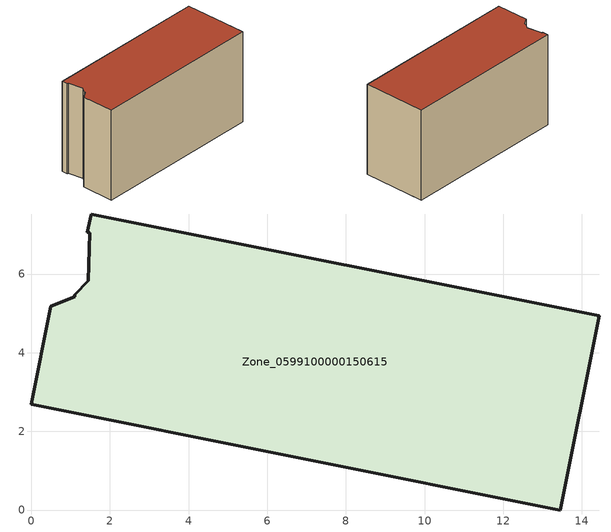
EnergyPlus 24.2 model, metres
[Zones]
Zone_0599100000150615
 floor ground (C_G): 1.45,5.82 1.49,7.05 1.43,7.06 1.52,7.53 14.44,4.94 13.45,0 0,2.69 0.5,5.19 1.1,5.42 1.11,5.48 z0
 wall outside (C_F): 1.1,5.42 0.5,5.19 0,2.69 13.45,0 14.44,4.94 1.52,7.53 1.43,7.06 1.49,7.05 1.45,5.82 1.11,5.48 1.1,5.42 z0:7.38
 roof outside (C_R): 1.49,7.05 1.45,5.82 1.11,5.48 1.1,5.42 0.5,5.19 0,2.69 13.45,0 14.44,4.94 1.52,7.53 1.43,7.06 z7.38
[BUILDING]
Pand.0599100000150615: North Axis=0; Terrain=City; Loads Convergence Tolerance Value=0.04; Temperature Convergence Tolerance Value=0.4; Solar Distribution=FullExterior; Maximum Number of Warmup Days=25; Minimum Number of Warmup Days=1
[Site:Location]
Rotterdam.The.Hague.AP_ZH_NLD Design_Conditions: Latitude=51.96; Longitude=4.45; Time Zone=1; Elevation=-4.5
[SITE:GROUNDTEMPERATURE:BUILDINGSURFACE]
18, 18, 18, 18, 18, 18, 18, 18, 18, 18, 18, 18
[MATERIAL] Thermal Absorptance=0.9; Solar Absorptance=0.7; Visible Absorptance=0.7
Name | Roughness | Thickness | Conductivity | Density | Specific Heat
G.TI.1946 | MediumSmooth | 0.15 | 1 | 540 | 1210
F.TI.1946 | Rough | 0.3 | 0.857143 | 1920 | 840
R.TI.1946 | MediumRough | 0.2 | 0.1 | 1500 | 1000
[CONSTRUCTION]
C_G: G.TI.1946
C_F: F.TI.1946
C_R: R.TI.1946
[ZONE]
Zone_0599100000150615: Type=1; Multiplier=1; Ceiling Height=Autocalculate; Volume=Autocalculate; Floor Area=autocalculate; Part of Total Floor Area=Yes
[ZONEINFILTRATION:DESIGNFLOWRATE]
Infil_Zone_0599100000150615: Zone or ZoneList or Space or SpaceList=Zone_0599100000150615; Schedule=AlwaysOn; Design Flow Rate Calculation Method=Flow/Area; Flow Rate per Floor Area=0.003; Constant Term Coefficient=1; Temperature Term Coefficient=0; Velocity Term Coefficient=0; Velocity Squared Term Coefficient=0
[HVACTEMPLATE:ZONE:IDEALLOADSAIRSYSTEM]
Zone_0599100000150615: Maximum Heating Supply Air Temperature=50; Minimum Cooling Supply Air Temperature=13; Maximum Heating Supply Air Humidity Ratio=0.0156; Minimum Cooling Supply Air Humidity Ratio=0.0077; Heating Limit=NoLimit; Cooling Limit=NoLimit; Dehumidification Control Type=ConstantSensibleHeatRatio; Cooling Sensible Heat Ratio=0.7; Dehumidification Setpoint=60; Humidification Control Type=None; Humidification Setpoint=30; Outdoor Air Method=None; Outdoor Air Flow Rate per Person=0.00944; Outdoor Air Flow Rate per Zone Floor Area=0; Outdoor Air Flow Rate per Zone=0; Demand Controlled Ventilation Type=None; Outdoor Air Economizer Type=NoEconomizer; Heat Recovery Type=None; Sensible Heat Recovery Effectiveness=0.7; Latent Heat Recovery Effectiveness=0.65
[ZONECONTROL:THERMOSTAT]
ThermostatControl_Zone_0599100000150615: Zone or ZoneList=Zone_0599100000150615; Control Type Schedule=DualSetpointControlType; Control 1=Thermostat_Zone_0599100000150615; Temperature Difference Between Cutout And Setpoint=0
[THERMOSTATSETPOINT:DUALSETPOINT]
Thermostat_Zone_0599100000150615: Heating Setpoint Temperature Schedule=HeatingSetpoint_Zone_0599100000150615; Cooling Setpoint Temperature Schedule=CoolingSetpoint_Zone_0599100000150615
[SCHEDULE:COMPACT]
HeatingSetpoint_Zone_0599100000150615: Through: 12/31, For: AllDays, Until: 24:00, 21
CoolingSetpoint_Zone_0599100000150615: Through: 12/31, For: AllDays, Until: 24:00, 24
DualSetpointControlType: Through: 12/31, For: AllDays, Until: 24:00, 4
AlwaysOn: Through: 12/31, For: AllDays, Until: 24:00, 1
